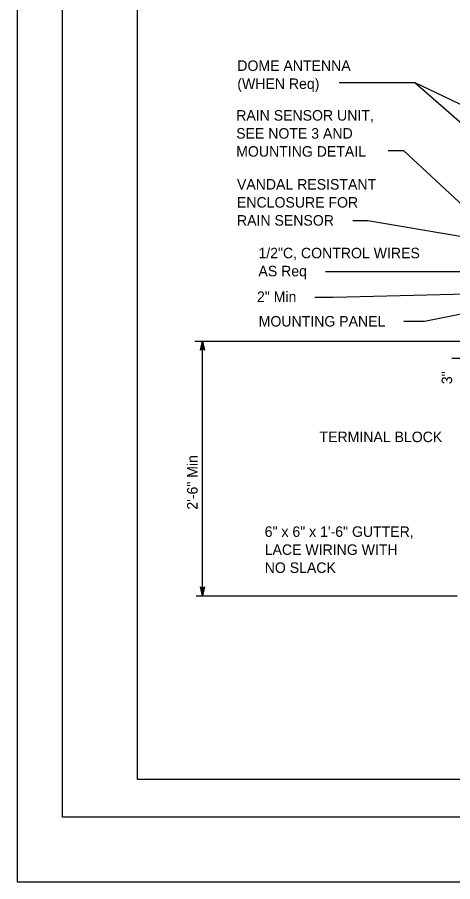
# Model space of a CAD drawing. Extents: x -894 to 866, y -472 to 714.
# Drawn here: x -894 to -604, y -472 to 103 of the extents above; entities that cross this region are included whole.
import ezdxf

# ---------------------------------------------------------------- set-up
doc = ezdxf.new("R2010")
doc.units = 0
for name, color, linetype in [('56 Stage 3 Anno', 7, 'Continuous'), ('57 Undefined', 7, 'Continuous'), ('border_PLOTTING-ELEMENTS', 7, 'Continuous'), ('border_rw_22x34_Cut_Lines', 7, 'Continuous'), ('border_SHEET', 7, 'Continuous')]:
    doc.layers.add(name, color=color, linetype=linetype)

msp = doc.modelspace()

# ---------------------------------------------------------------- linework, layer by layer
at = {"layer": '56 Stage 3 Anno'}
for p, q in [((-629.7, 59.53), (-457.26, -22.13)), ((-689.09, -66.18), (-565.31, -66.18)), ((-775.86, -112.67), (-577.51, -112.67)), ((-772.23, -118.68), (-770.89, -112.68)), ((-771.87, -118.46), (-770.89, -114.06)), ((-770.89, -112.68), (-770.89, -112.68)), ((-770.89, -112.68), (-769.56, -118.68)), ((-770.89, -114.07), (-769.92, -118.44)), ((-770.87, -282.22), (-770.87, -112.89)), ((-770.89, -117.88), (-772.23, -118.68)), ((-772.23, -118.68), (-772.23, -118.68)), ((-771.52, -118.22), (-770.89, -115.44)), ((-771.17, -118.05), (-770.89, -116.82)), ((-770.89, -115.44), (-770.27, -118.26)), ((-770.89, -116.82), (-770.63, -118.03)), ((-769.56, -118.68), (-770.89, -117.88)), ((-769.56, -118.68), (-769.56, -118.68)), ((-605.08, -123.86), (-577.51, -123.86)), ((-770.87, -282.18), (-772.2, -276.18)), ((-772.2, -276.18), (-772.2, -276.18)), ((-772.2, -276.18), (-770.87, -276.98)), ((-770.87, -276.98), (-769.53, -276.18)), ((-769.53, -276.18), (-770.87, -282.18)), ((-769.53, -276.18), (-769.53, -276.18)), ((-770.88, -280.79), (-771.84, -276.41)), ((-770.87, -279.41), (-771.5, -276.59)), ((-770.87, -278.03), (-771.14, -276.82)), ((-769.89, -276.39), (-770.87, -280.8)), ((-770.25, -276.63), (-770.87, -279.41)), ((-770.6, -276.8), (-770.87, -278.03)), ((-775.02, -282.19), (-601.54, -282.19)), ((-770.87, -282.18), (-770.87, -282.18))]:
    msp.add_line(p, q, dxfattribs=at)
for points in [[(-680.03, 59.53), (-629.7, 59.53), (-539.26, -19.43)], [(-647.3, 14.28), (-637.23, 14.28), (-594.08, -25.58)], [(-670.92, -32.25), (-660.98, -32.25), (-598.05, -43)], [(-696.25, -83.32), (-683.79, -83.32), (-559.7, -80.11)], [(-637.02, -99.35), (-623.26, -99.35), (-559.9, -86.53)]]:
    msp.add_lwpolyline(points, dxfattribs=at)
at = {"layer": 'border_PLOTTING-ELEMENTS'}
for points in [[(-894.04, -472.44), (865.96, -472.44), (865.96, 713.57), (-894.04, 713.57)], [(-864.04, 670.57), (835.96, 670.57), (835.96, -429.44), (-864.04, -429.44)]]:
    msp.add_lwpolyline(points, close=True, dxfattribs=at)
at = {"layer": 'border_rw_22x34_Cut_Lines'}
msp.add_lwpolyline([(-864.04, 670.57), (835.96, 670.57), (835.96, -429.44), (-864.04, -429.44)], close=True, dxfattribs=at)
at = {"layer": 'border_SHEET'}
for p, q in [((-814.04, -404.44), (-814.04, 645.56)), ((810.96, -404.44), (-814.04, -404.44))]:
    msp.add_line(p, q, dxfattribs=at)

# ---------------------------------------------------------------- texts
at = {"layer": '57 Undefined'}
for s, p in [('DOME ANTENNA', (-747.71, 67.31)), ('(WHEN Req)', (-747.71, 55.31)), ('RAIN SENSOR UNIT,', (-748.45, 34.23)), ('SEE NOTE 3 AND', (-748.45, 22.23)), ('MOUNTING DETAIL', (-748.45, 10.23)), ('VANDAL RESISTANT', (-747.95, -11.69)), ('ENCLOSURE FOR', (-747.95, -23.69)), ('RAIN SENSOR', (-747.95, -35.69)), ('1/2"C, CONTROL WIRES', (-733.66, -57.42)), ('AS Req', (-733.66, -69.42)), ('2" Min', (-734.64, -86.52)), ('MOUNTING PANEL', (-733.5, -102.87)), ('TERMINAL BLOCK', (-693.06, -179.82)), ('6" x 6" x 1\'-6" GUTTER,', (-729.49, -242.88)), ('LACE WIRING WITH', (-729.49, -254.88)), ('NO SLACK', (-729.49, -266.88))]:
    msp.add_text(s, height=7, dxfattribs=at).set_placement(p)
for s, p in [('3"', (-604.83, -141.21)), ('2\'-6" Min', (-774.12, -224.78))]:
    msp.add_text(s, height=7, rotation=90, dxfattribs=at).set_placement(p)

doc.saveas('drawing.dxf')
